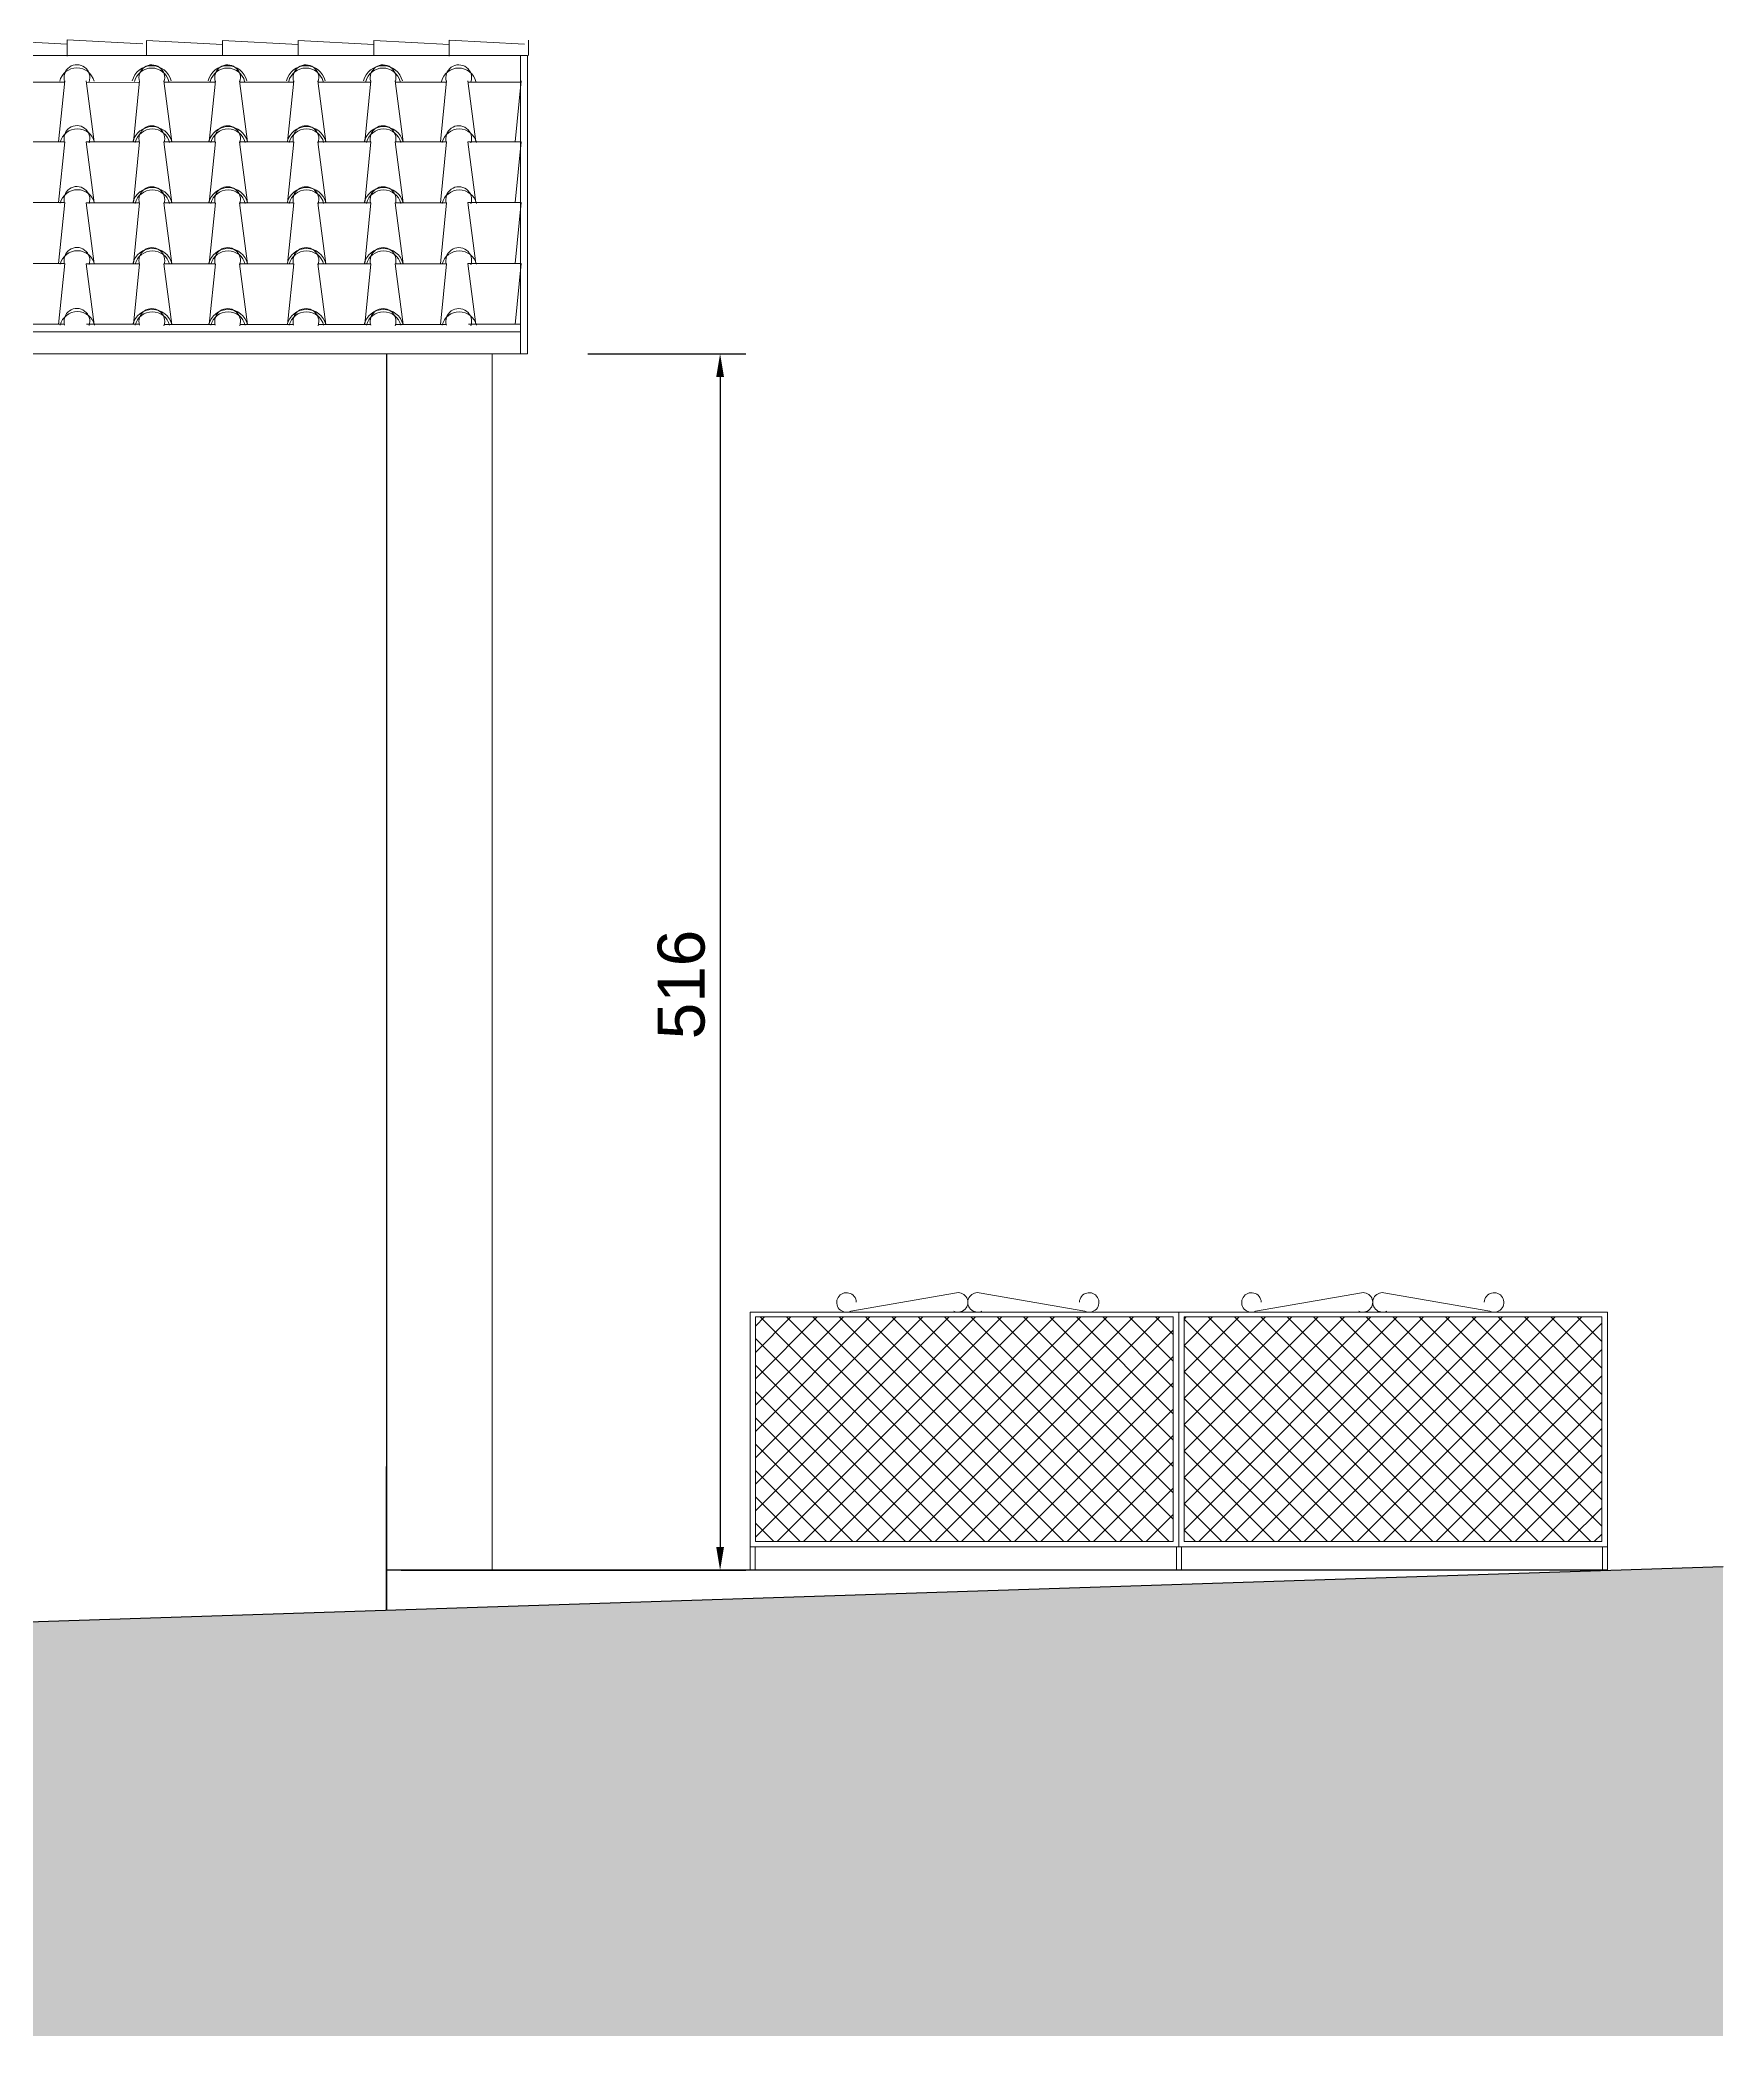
# Model space of a CAD drawing. Header units: millimetres. Extents: x -2768 to 386734, y -140 to 258833.
# Drawn here: x 174882 to 182049, y 138697 to 147198 of the extents above; entities that cross this region are included whole.
import ezdxf

# ---------------------------------------------------------------- set-up
doc = ezdxf.new("R2010")
doc.units = ezdxf.units.MM
doc.header["$PDMODE"] = 32
for name, color, linetype, lineweight in [('GRIGLIATI', 9, 'Continuous', 0), ('parapetto', 251, 'Continuous', 9), ('PROIEZIONI', 145, 'Continuous', 5), ('rilievo', 7, 'Continuous', 25), ('TETTO', 6, 'Continuous', 20), ('TRATTEGGIO_tetto', 1, 'Continuous', 0), ('VARIE', 4, 'Continuous', 13)]:
    doc.layers.add(name, color=color, linetype=linetype, lineweight=lineweight)
doc.styles.get("Standard").update_dxf_attribs({"font": 'arial.ttf'})
doc.dimstyles.new('Annotativa', dxfattribs={"dimscale": 0, "dimtxt": 2.5, "dimasz": 2.5, "dimexe": 1.25, "dimexo": 0.625, "dimtad": 1, "dimtxsty": 'Standard', "dimcen": 2.5, "dimadec": 0, "dimazin": 0, "dimtfac": 1, "dimtmove": 0, "dimatfit": 3, "dimfxl": 1, "dimarcsym": 0})
pattern_1 = [(45, (54647.59, 94659.27), (-56.1266, 56.1266), []), (135, (54647.59, 94659.27), (-56.1266, -56.1266), [])]

# ---------------------------------------------------------------- blocks, each defined once
blk = doc.blocks.new('*D672')
at = {"layer": 'Defpoints', "color": 0}
for p in [(177151.8, 145861.8), (176357.3, 140680.2), (177778.2, 140680.2)]:
    blk.add_point(p, dxfattribs=at)
at = {"layer": 'VARIE', "color": 0, "lineweight": -2, "ltscale": 0.13}
for p, q in [((177214.3, 145861.8), (177888.2, 145861.8)), ((177778.2, 145761.8), (177778.2, 140780.2)), ((176419.8, 140680.2), (177888.2, 140680.2))]:
    blk.add_line(p, q, dxfattribs=at)
at = {"layer": 'VARIE', "color": 0}
for points in [[(177794.9, 145761.8), (177761.6, 145761.8), (177778.2, 145861.8)], [(177761.6, 140780.2), (177794.9, 140780.2), (177778.2, 140680.2)]]:
    blk.add_solid(points, dxfattribs=at)
at = {"layer": 'VARIE', "color": 0, "linetype": 'ByBlock', "lineweight": 9, "ltscale": 0.13, "insert": (177613.6, 143175.1), "char_height": 200, "attachment_point": 5, "rotation": 90}
blk.add_mtext('516', dxfattribs=at)
blk = doc.blocks.new('CORNICE')
at = {"layer": 'GRIGLIATI', "linetype": 'ByBlock', "ltscale": 0.13}
blk.add_line((122172.1, 23177.5), (122623.1, 23256.6), dxfattribs=at)
for centre, start, end in [((122154.1, 23215), 1.97493, 295.64101), ((122629.2, 23215.4), 244.43617, 98.43443)]:
    blk.add_arc(centre, 41.6, start, end, dxfattribs=at)

msp = doc.modelspace()

# ---------------------------------------------------------------- hatches: boundary and pattern name
at = {"layer": 'GRIGLIATI', "ltscale": 0.13}
h = msp.add_hatch(dxfattribs=at)
h.set_pattern_fill('ANSI37', color=256, scale=0.25, style=0)
h.set_pattern_definition(pattern_1)
h.paths.add_polyline_path([(177928.2, 141759.1), (177928.2, 140802.4), (179707.3, 140802.4), (179707.3, 141759.1)])
h = msp.add_hatch(dxfattribs=at)
h.set_pattern_fill('ANSI37', color=256, scale=0.25, style=0)
h.set_pattern_definition(pattern_1)
h.paths.add_polyline_path([(179754, 141759.1), (179754, 140802.4), (181533.1, 140802.4), (181533.1, 141759.1)])
at = {"layer": 'parapetto', "ltscale": 0.13}
h = msp.add_hatch(color=254, dxfattribs=at)
h.set_gradient(color1=(212, 206, 210), color2=(220, 215, 219), one_color=1)
h.paths.add_polyline_path([(182049.3, 138696.5), (182049.3, 140696.2), (167557.3, 140223.9), (167557.3, 140222.3), (167507.3, 140222.3), (164737.3, 140222.3), (154444.1, 139645.6), (154444.1, 138696.5)])

# ---------------------------------------------------------------- linework, layer by layer
at = {"layer": 'GRIGLIATI', "ltscale": 0.13}
msp.add_line((181557.3, 141680.2), (181557.3, 140680.2), dxfattribs=at)
at = {"layer": 'GRIGLIATI', "linetype": 'ByBlock', "ltscale": 0.13}
msp.add_line((181557.3, 140680.2), (181557.3, 141072.1), dxfattribs=at)
at = {"layer": 'GRIGLIATI', "ltscale": 0.13}
for points in [[(177905.7, 140780.2), (177905.7, 141779.8), (179731.5, 141779.8), (179731.5, 140780.2)], [(177928.2, 141759.1), (177928.2, 140802.4), (179707.3, 140802.4), (179707.3, 141759.1)], [(179731.5, 140780.2), (179731.5, 141779.8), (181557.3, 141779.8), (181557.3, 140780.2)], [(179754, 141759.1), (179754, 140802.4), (181533.1, 140802.4), (181533.1, 141759.1)], [(177905.7, 140780.2), (177905.7, 140680.2), (177926.9, 140680.2), (177926.9, 140780.2)], [(179721.6, 140780.2), (179721.6, 140680.2), (179742.8, 140680.2), (179742.8, 140780.2)], [(181536, 140780.2), (181536, 140680.2), (181557.3, 140680.2), (181557.3, 140780.2)]]:
    msp.add_lwpolyline(points, close=True, dxfattribs=at)
at = {"layer": 'PROIEZIONI'}
for p, q in [((174677.8, 147131.9), (176957.3, 147131.9)), ((176928.3, 147131.9), (176928.3, 145861.8)), ((174677.8, 145954.6), (176928.3, 145954.6))]:
    msp.add_line(p, q, dxfattribs=at)
at = {"layer": 'rilievo', "ltscale": 0.13}
for p, q in [((176357.3, 145861.8), (176357.3, 140510.7)), ((176357.3, 140510.7), (176357.3, 141122.3))]:
    msp.add_line(p, q, dxfattribs=at)
at = {"layer": 'rilievo', "linetype": 'ByBlock', "ltscale": 0.13}
for p, q in [((167507.3, 140222.3), (182049.3, 140696.2)), ((181557.3, 140680.2), (176357.3, 140680.2))]:
    msp.add_line(p, q, dxfattribs=at)
at = {"layer": 'TETTO'}
for p in [(176957.3, 147131.9), (174677.8, 145861.8)]:
    msp.add_line(p, (176957.3, 145861.8), dxfattribs=at)
at = {"layer": 'TRATTEGGIO_tetto'}
for p, q in [((174997.9, 147179.9), (174677.7, 147196.7)), ((174997.9, 147198.1), (174998, 147129.2)), ((175319.5, 147181.3), (174997.9, 147198.1)), ((175658.6, 147179.2), (175336, 147196.1)), ((175336, 147196.1), (175336.1, 147131.1)), ((175981.2, 147179.2), (175658.6, 147196.1)), ((175658.6, 147196.1), (175658.6, 147132)), ((176303.7, 147179.1), (175981.1, 147196)), ((175981.1, 147196), (175981.2, 147131.9)), ((176623.9, 147179.2), (176303.7, 147195.9)), ((176303.7, 147195.9), (176303.7, 147134.9)), ((176623.9, 147197.4), (176623.9, 147128.5)), ((176945.5, 147180.6), (176623.9, 147197.4)), ((176961.5, 147196.7), (176961.6, 147131.7)), ((174986.6, 147018.9), (174768.8, 147018.8)), ((174987.1, 147024.2), (174961.2, 146764.7)), ((175078.2, 147023.5), (175112.1, 146764)), ((175305.4, 147017.5), (175079, 147017.4)), ((175306, 147023.5), (175280.1, 146764)), ((175409.3, 147023.5), (175443.1, 146764)), ((175628.1, 147017.7), (175410.1, 147017.5)), ((175628.6, 147023.5), (175602.8, 146764)), ((175732, 147023.5), (175765.8, 146764)), ((175961.8, 147017.8), (175732.7, 147017.7)), ((175962.4, 147023.5), (175936.5, 146764)), ((176065.7, 147023.5), (176099.6, 146764)), ((176290.2, 147018), (176066.4, 147017.9)), ((176290.8, 147023.5), (176264.9, 146764)), ((176394.1, 147023.5), (176428, 146764)), ((176612.5, 147018.2), (176394.8, 147018.1)), ((176613.1, 147023.5), (176587.2, 146764)), ((176703.7, 147024.1), (176737.6, 146764.5)), ((176930.9, 147018.1), (176704.5, 147017.9)), ((176931.5, 147024.1), (176905.6, 146764.5)), ((174986, 146764.7), (174770, 146764.7)), ((174987.1, 146764.7), (174961.2, 146505.2)), ((175112.1, 146764), (175078.2, 146764)), ((175078.2, 146764), (175112.1, 146504.4)), ((175304.9, 146764), (175080.1, 146764)), ((175306, 146764), (175280.1, 146504.4)), ((175443.1, 146764), (175409.3, 146764)), ((175409.3, 146764), (175443.1, 146504.4)), ((175627.5, 146764), (175411.2, 146764)), ((175628.6, 146764), (175602.8, 146504.4)), ((175765.8, 146764), (175732, 146764)), ((175732, 146764), (175765.8, 146504.4)), ((175961.3, 146764), (175733.8, 146764)), ((175962.4, 146764), (175936.5, 146504.4)), ((176099.5, 146764), (176065.7, 146764)), ((176065.7, 146764), (176099.6, 146504.4)), ((176289.7, 146764), (176067.6, 146764)), ((176290.8, 146764), (176264.9, 146504.4)), ((176427.9, 146764), (176394.1, 146764)), ((176394.1, 146764), (176428, 146504.4)), ((176612, 146764), (176396, 146764)), ((176613.1, 146764), (176587.2, 146504.4)), ((176737.6, 146764.5), (176703.7, 146764.5)), ((176703.7, 146764.5), (176737.6, 146505)), ((176930.4, 146764.5), (176705.6, 146764.5)), ((176931.5, 146764.5), (176905.6, 146505)), ((174986, 146505.2), (174770, 146505.2)), ((174987.1, 146505.2), (174961.2, 146245.7)), ((175112.1, 146504.4), (175078.2, 146504.4)), ((175078.2, 146504.4), (175112.1, 146244.9)), ((175304.9, 146504.4), (175080.1, 146504.4)), ((175306, 146504.4), (175280.1, 146244.9)), ((175443.1, 146504.4), (175409.3, 146504.4)), ((175409.3, 146504.4), (175443.1, 146244.9)), ((175627.5, 146504.4), (175411.2, 146504.4)), ((175628.6, 146504.4), (175602.8, 146244.9)), ((175765.8, 146504.4), (175732, 146504.4)), ((175732, 146504.4), (175765.8, 146244.9)), ((175961.3, 146504.4), (175733.8, 146504.4)), ((175962.4, 146504.4), (175936.5, 146244.9)), ((176099.5, 146504.4), (176065.7, 146504.4)), ((176065.7, 146504.4), (176099.6, 146244.9)), ((176289.7, 146504.4), (176067.6, 146504.4)), ((176290.8, 146504.4), (176264.9, 146244.9)), ((176427.9, 146504.4), (176394.1, 146504.4)), ((176394.1, 146504.4), (176428, 146244.9)), ((176612, 146504.4), (176396, 146504.4)), ((176613.1, 146504.4), (176587.2, 146244.9)), ((176737.6, 146505), (176703.7, 146505)), ((176703.7, 146505), (176737.6, 146245.5)), ((176930.4, 146505), (176705.6, 146505)), ((176931.5, 146505), (176905.6, 146245.5)), ((174986, 146245.7), (174770, 146245.7)), ((174987.1, 146245.7), (174961.2, 145986.1)), ((175112.1, 146244.9), (175078.2, 146244.9)), ((175078.2, 146244.9), (175112.1, 145985.4)), ((175304.9, 146244.9), (175080.1, 146244.9)), ((175306, 146244.9), (175280.1, 145985.4)), ((175443.1, 146244.9), (175409.3, 146244.9)), ((175409.3, 146244.9), (175443.1, 145985.4)), ((175627.5, 146244.9), (175411.2, 146244.9)), ((175628.6, 146244.9), (175602.8, 145985.4)), ((175765.8, 146244.9), (175732, 146244.9)), ((175732, 146244.9), (175765.8, 145985.4)), ((175961.3, 146244.9), (175733.8, 146244.9)), ((175962.4, 146244.9), (175936.5, 145985.4)), ((176099.5, 146244.9), (176065.7, 146244.9)), ((176065.7, 146244.9), (176099.6, 145985.4)), ((176289.7, 146244.9), (176067.6, 146244.9)), ((176290.8, 146244.9), (176264.9, 145985.4)), ((176427.9, 146244.9), (176394.1, 146244.9)), ((176394.1, 146244.9), (176428, 145985.4)), ((176612, 146244.9), (176396, 146244.9)), ((176613.1, 146244.9), (176587.2, 145985.4)), ((176737.6, 146245.5), (176703.7, 146245.5)), ((176703.7, 146245.5), (176737.6, 145986)), ((176930.4, 146245.5), (176705.6, 146245.5)), ((176931.5, 146245.5), (176905.6, 145986)), ((174985.8, 145987), (174770.2, 145987.1)), ((175304.5, 145986.9), (175080.5, 145987)), ((175627.2, 145986.7), (175411.5, 145986.8)), ((175961, 145986.6), (175734.1, 145986.7)), ((176289.4, 145986.4), (176067.8, 145986.5)), ((176427.9, 145985.4), (176394.1, 145985.4)), ((176611.8, 145986.2), (176396.2, 145986.3)), ((176930, 145987.5), (176706, 145987.6))]:
    msp.add_line(p, q, dxfattribs=at)
for centre, radius, start, end in [((175038.8, 147003.8), 75.3, 13.8366, 166.1634), ((175039.1, 147037.8), 54.9, 340.88873, 197.42648), ((175357.6, 147003.1), 85.3, 13.8366, 166.1634), ((175357.6, 147003.1), 75.3, 13.8366, 166.1634), ((175358, 147037.1), 54.9, 340.88873, 197.42648), ((175680.3, 147003.1), 85.3, 13.8366, 166.1634), ((175680.3, 147003.1), 75.3, 13.8366, 166.1634), ((175680.7, 147037.1), 54.9, 340.88873, 197.42648), ((176014, 147003.1), 85.3, 13.8366, 166.1634), ((176014, 147003.1), 75.3, 13.8366, 166.1634), ((176014.4, 147037.1), 54.9, 340.88873, 197.42648), ((176342.4, 147003.1), 85.3, 13.8366, 166.1634), ((176342.4, 147003.1), 75.3, 13.8366, 166.1634), ((176342.8, 147037.1), 54.9, 340.88873, 197.42648), ((176664.7, 147003.1), 75.3, 13.8366, 166.1634), ((176665.1, 147037.1), 54.9, 340.88873, 197.42648), ((175039.1, 146778.3), 54.9, 340.88873, 197.42648), ((175360.3, 146743.5), 85.3, 13.8366, 166.1634), ((175358, 146777.6), 54.9, 340.88873, 197.42648), ((175683, 146743.5), 85.3, 13.8366, 166.1634), ((175680.7, 146777.6), 54.9, 340.88873, 197.42648), ((176016.7, 146743.5), 85.3, 13.8366, 166.1634), ((176014.4, 146777.6), 54.9, 340.88873, 197.42648), ((176345.1, 146743.5), 85.3, 13.8366, 166.1634), ((176342.8, 146777.6), 54.9, 340.88873, 197.42648), ((176665.1, 146777.6), 54.9, 340.88873, 197.42648), ((175041.4, 146744.3), 75.3, 13.8366, 166.1634), ((175360.3, 146743.5), 75.3, 13.8366, 166.1634), ((175683, 146743.5), 75.3, 13.8366, 166.1634), ((176016.7, 146743.5), 75.3, 13.8366, 166.1634), ((176345.1, 146743.5), 75.3, 13.8366, 166.1634), ((176667.4, 146743.5), 75.3, 13.8366, 166.1634), ((175039.1, 146518.8), 54.9, 340.88873, 197.42648), ((175360.3, 146484), 85.3, 13.8366, 166.1634), ((175358, 146518), 54.9, 340.88873, 197.42648), ((175683, 146484), 85.3, 13.8366, 166.1634), ((175680.7, 146518), 54.9, 340.88873, 197.42648), ((176016.7, 146484), 85.3, 13.8366, 166.1634), ((176014.4, 146518), 54.9, 340.88873, 197.42648), ((176345.1, 146484), 85.3, 13.8366, 166.1634), ((176342.8, 146518), 54.9, 340.88873, 197.42648), ((176665.1, 146518), 54.9, 340.88873, 197.42648), ((175041.4, 146484.8), 75.3, 13.8366, 166.1634), ((175360.3, 146484), 75.3, 13.8366, 166.1634), ((175683, 146484), 75.3, 13.8366, 166.1634), ((176016.7, 146484), 75.3, 13.8366, 166.1634), ((176345.1, 146484), 75.3, 13.8366, 166.1634), ((176667.4, 146484), 75.3, 13.8366, 166.1634), ((175039.1, 146259.3), 54.9, 340.88873, 197.42648), ((175358, 146258.5), 54.9, 340.88873, 197.42648), ((175680.7, 146258.5), 54.9, 340.88873, 197.42648), ((176014.4, 146258.5), 54.9, 340.88873, 197.42648), ((176342.8, 146258.5), 54.9, 340.88873, 197.42648), ((176665.1, 146258.5), 54.9, 340.88873, 197.42648), ((175041.4, 146225.2), 75.3, 13.8366, 166.1634), ((175360.3, 146224.5), 85.3, 13.8366, 166.1634), ((175360.3, 146224.5), 75.3, 13.8366, 166.1634), ((175683, 146224.5), 85.3, 13.8366, 166.1634), ((175683, 146224.5), 75.3, 13.8366, 166.1634), ((176016.7, 146224.5), 85.3, 13.8366, 166.1634), ((176016.7, 146224.5), 75.3, 13.8366, 166.1634), ((176345.1, 146224.5), 85.3, 13.8366, 166.1634), ((176345.1, 146224.5), 75.3, 13.8366, 166.1634), ((176667.4, 146224.5), 75.3, 13.8366, 166.1634), ((175041.4, 145965.7), 75.3, 13.8366, 166.1634), ((175039.1, 145999.7), 54.9, 340.88873, 197.42648), ((175360.3, 145965), 85.3, 13.8366, 166.1634), ((175360.3, 145965), 75.3, 13.8366, 166.1634), ((175358, 145999), 54.9, 340.88873, 197.42648), ((175683, 145965), 85.3, 13.8366, 166.1634), ((175683, 145965), 75.3, 13.8366, 166.1634), ((175680.7, 145999), 54.9, 340.88873, 197.42648), ((176016.7, 145965), 85.3, 13.8366, 166.1634), ((176016.7, 145965), 75.3, 13.8366, 166.1634), ((176014.4, 145999), 54.9, 340.88873, 197.42648), ((176345.1, 145965), 85.3, 13.8366, 166.1634), ((176345.1, 145965), 75.3, 13.8366, 166.1634), ((176342.8, 145999), 54.9, 340.88873, 197.42648), ((176667.4, 145965), 75.3, 13.8366, 166.1634), ((176665.1, 145999), 54.9, 340.88873, 197.42648)]:
    msp.add_arc(centre, radius, start, end, dxfattribs=at)
at = {"layer": 'VARIE', "ltscale": 0.13}
msp.add_line((176807.3, 145861.8), (176807.3, 140680.2), dxfattribs=at)

# ---------------------------------------------------------------- block references
at = {"layer": 'GRIGLIATI', "ltscale": 0.13, "xscale": -1, "rotation": 359.9999999999896}
for p in [(301504, 118606), (303228.3, 118606)]:
    msp.add_blockref('CORNICE', p, dxfattribs=at)
at = {"layer": 'parapetto', "ltscale": 0.13}
for p in [(56162.4, 118606), (57886.7, 118606)]:
    msp.add_blockref('CORNICE', p, dxfattribs=at)

# ---------------------------------------------------------------- dimensions: what is measured, and where the dimension line sits
at = {"layer": 'VARIE', "lineweight": 9, "ltscale": 0.13}
dim = msp.add_linear_dim(base=(177778.2, 140680.2), p1=(177151.8, 145861.8), p2=(176357.3, 140680.2), angle=90, text='516', dimstyle='Annotativa', override={"dimscale": 0, "dimtxt": 2, "dimasz": 1, "dimexe": 1.1, "dimdec": 0, "dimlfac": 0.1, "dimzin": 0, "dimdsep": 46}, dxfattribs=at)
dim.commit()
dim.dimension.update_dxf_attribs({"geometry": '*D672', "text_midpoint": (177778.2, 143175.1), "dimtype": 160})

doc.saveas('drawing.dxf')
